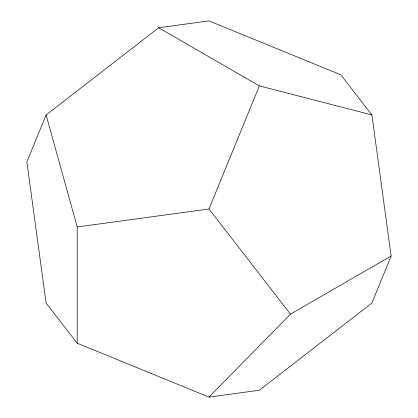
<?xml version="1.0" encoding="UTF-8"?>
<svg xmlns="http://www.w3.org/2000/svg" width="418" height="418" viewBox="0 0 418 418"><rect width="100%" height="100%" fill="white"/><g stroke="black" fill="none" stroke-linecap="round" stroke-linejoin="round"><path stroke-width="0.63" d="M46.1 114.95L26.872 161.975L46.1 303.05L77.21 343.215L209 397.1L259.338 390.24L371.9 303.05L391.128 256.025L371.9 114.95L340.79 74.785L209 20.9L158.662 27.76L46.1 114.95L77.21 226.964L77.21 343.215M77.21 226.964L209 209L259.338 85.883L371.9 114.95M209 397.1L290.447 314.148L391.128 256.025M158.662 27.76L259.338 85.883M209 209L290.447 314.148"/></g></svg>
